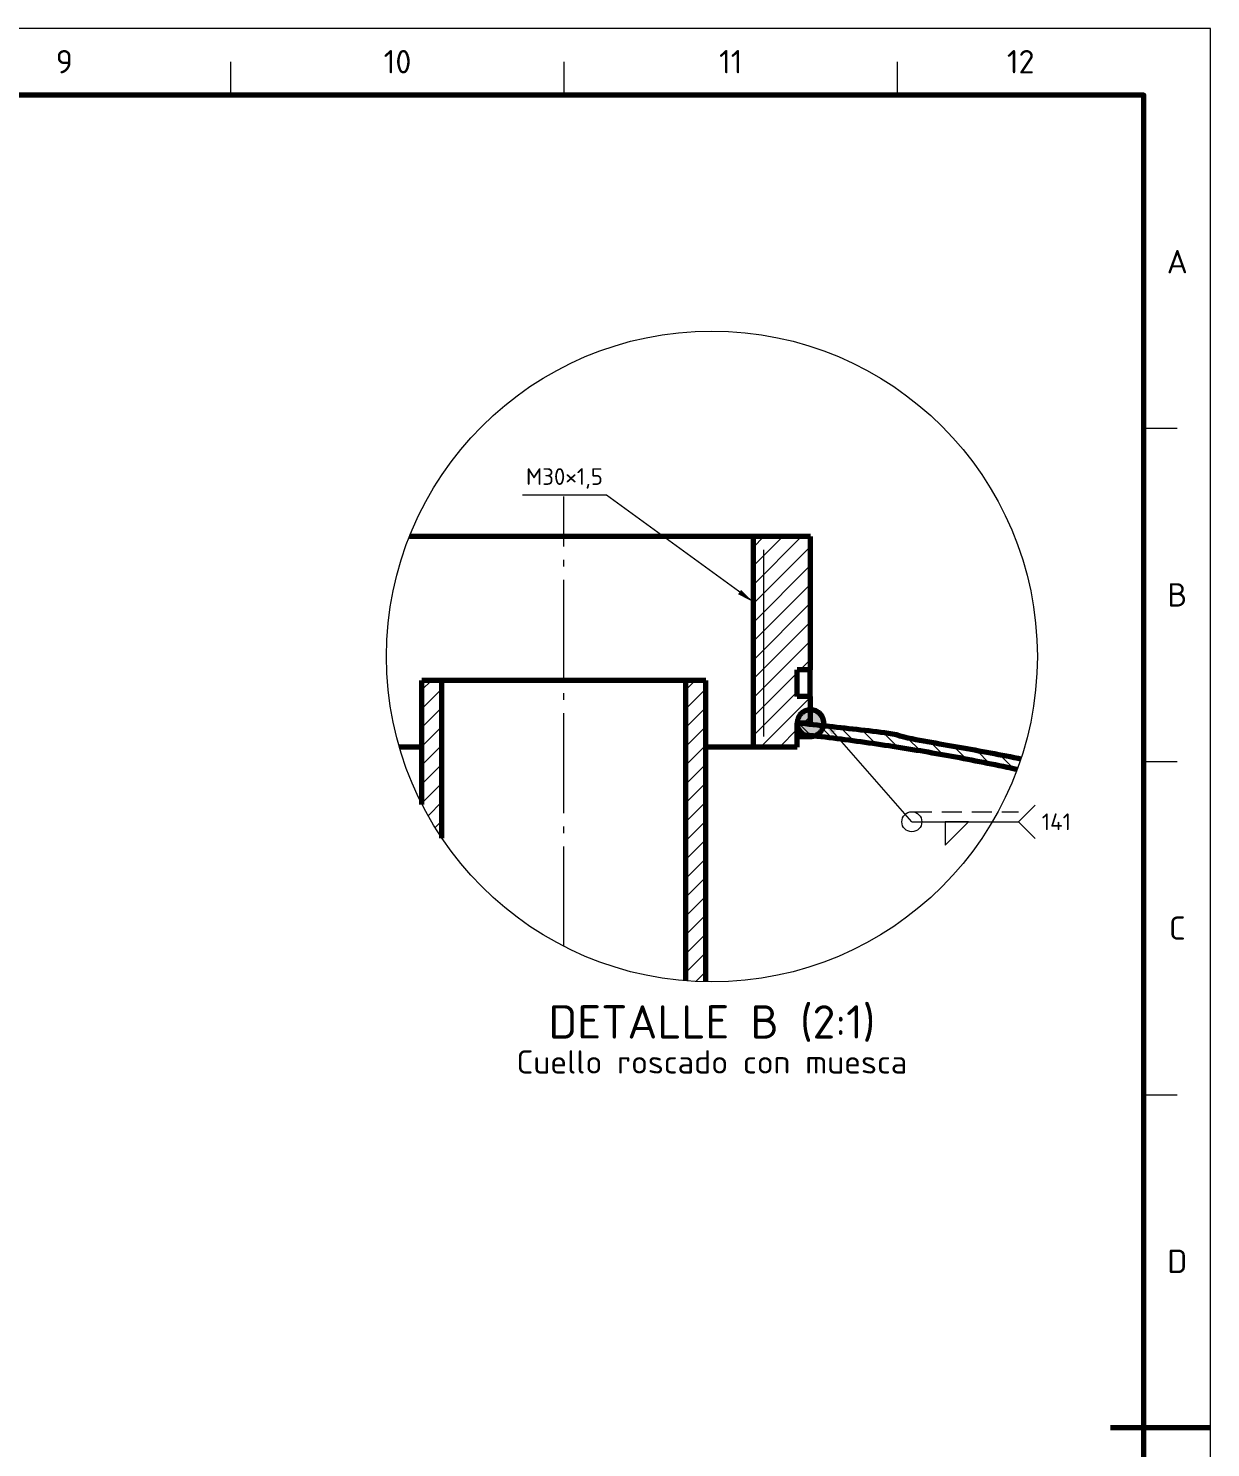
# Model space of a CAD drawing. Header units: millimetres. Extents: x 0 to 2382, y 0 to 420.
# Drawn here: x 1070.6 to 1248, y 207 to 420 of the extents above; entities that cross this region are included whole.
import ezdxf
from ezdxf.enums import TextEntityAlignment as Align

# ---------------------------------------------------------------- set-up
doc = ezdxf.new("R2010")
doc.units = ezdxf.units.MM
doc.linetypes.add('IRAM-F-TRAZO-PUNTO', pattern=[20, 15, -2, 1, -2])
doc.linetypes.add('ISO02-TRAZOS', pattern=[4.5, 3, -1.5])
for name, color, linetype, lineweight in [('01-VISIBLE', 7, 'CONTINUOUS', 70), ('03-EJE', 1, 'IRAM-F-TRAZO-PUNTO', 18), ('05-RAYADO', 8, 'CONTINUOUS', 18), ('06-TEXTO', 7, 'CONTINUOUS', 25), ('07-RECUADRO', 7, 'CONTINUOUS', 70), ('08-FINA', 5, 'CONTINUOUS', 18), ('12-SOLDADURA', 6, 'CONTINUOUS', 18)]:
    doc.layers.add(name, color=color, linetype=linetype, lineweight=lineweight)
doc.styles.add('ISO3098', font='isocpeur.ttf')

msp = doc.modelspace()

# ---------------------------------------------------------------- hatches: boundary and pattern name
at = {"layer": '05-RAYADO'}
h = msp.add_hatch(dxfattribs=at)
h.set_pattern_fill('ANSI31', scale=0.629921)
h.paths.add_polyline_path([(1185.987, 315.75), (1185.987, 312.146), (1179.343, 312.146), (1179.343, 343.75), (1187.967, 343.75), (1187.967, 323.75), (1185.967, 323.75), (1185.967, 319.75), (1187.967, 319.75), (1187.967, 315.75)])
h = msp.add_hatch(dxfattribs=at)
h.set_pattern_fill('ANSI31', scale=0.629921)
h.paths.add_polyline_path([(1129.667, 322.15), (1132.667, 322.15), (1132.667, 298.469), (1132.563, 298.62), (1131.91, 299.624), (1131.281, 300.645), (1130.677, 301.68), (1130.1, 302.73), (1129.667, 303.564)])
h = msp.add_hatch(dxfattribs=at)
h.set_pattern_fill('ANSI31', scale=0.629921)
h.paths.add_polyline_path([(1172.267, 322.15), (1172.267, 276.928), (1171.968, 276.931), (1170.771, 276.975), (1169.574, 277.049), (1169.267, 277.075), (1169.267, 322.15)])
h = msp.add_hatch(color=7, dxfattribs=at)
h.dxf.hatch_style = 1
h.paths.add_polyline_path([(1189.926, 315.347), (1189.805, 314.961), (1189.608, 314.607), (1189.345, 314.3), (1189.025, 314.053), (1188.661, 313.874), (1188.27, 313.773), (1187.865, 313.753), (1187.465, 313.814), (1187.086, 313.954), (1186.742, 314.168), (1186.449, 314.447), (1186.218, 314.779), (1186.058, 315.151), (1185.977, 315.548), (1185.977, 315.952), (1186.058, 316.349), (1186.218, 316.721), (1186.449, 317.053), (1186.742, 317.332), (1187.086, 317.546), (1187.465, 317.686), (1187.865, 317.747), (1188.27, 317.727), (1188.661, 317.626), (1189.025, 317.447), (1189.345, 317.2), (1189.608, 316.893), (1189.805, 316.539), (1189.926, 316.153), (1189.967, 315.75)])
h = msp.add_hatch(dxfattribs=at)
h.set_pattern_fill('ANSI31', scale=0.629921, angle=90)
h.paths.add_polyline_path([(1218.692, 308.886), (1218.201, 308.992), (1217.709, 309.098), (1217.218, 309.203), (1216.726, 309.306), (1216.235, 309.409), (1215.743, 309.512), (1215.251, 309.613), (1214.758, 309.713), (1214.266, 309.813), (1213.773, 309.912), (1213.28, 310.01), (1212.787, 310.107), (1212.294, 310.203), (1211.801, 310.299), (1211.308, 310.393), (1210.814, 310.487), (1210.32, 310.58), (1209.826, 310.672), (1209.332, 310.764), (1208.838, 310.854), (1208.344, 310.944), (1207.849, 311.033), (1207.354, 311.121), (1206.86, 311.208), (1206.365, 311.294), (1205.87, 311.38), (1205.374, 311.465), (1204.879, 311.549), (1204.383, 311.632), (1203.888, 311.714), (1203.392, 311.796), (1202.896, 311.877), (1202.4, 311.956), (1201.904, 312.036), (1201.408, 312.114), (1200.911, 312.191), (1200.415, 312.268), (1199.918, 312.344), (1199.421, 312.419), (1198.924, 312.493), (1198.427, 312.567), (1197.93, 312.64), (1197.433, 312.711), (1196.935, 312.782), (1196.438, 312.853), (1195.94, 312.922), (1195.443, 312.991), (1194.945, 313.059), (1194.447, 313.126), (1193.949, 313.192), (1193.451, 313.258), (1192.952, 313.323), (1192.454, 313.386), (1191.956, 313.45), (1191.457, 313.512), (1190.958, 313.574), (1190.46, 313.634), (1189.961, 313.694), (1189.462, 313.754), (1188.963, 313.812), (1188.464, 313.87), (1187.964, 313.926), (1187.465, 313.983), (1186.966, 314.038), (1186.466, 314.092), (1185.967, 314.146), (1185.967, 315.75), (1186.472, 315.696), (1186.978, 315.642), (1187.484, 315.588), (1187.99, 315.534), (1188.496, 315.48), (1189.001, 315.425), (1189.507, 315.371), (1190.013, 315.316), (1190.518, 315.261), (1191.024, 315.207), (1191.53, 315.152), (1192.035, 315.096), (1192.541, 315.041), (1193.047, 314.985), (1193.552, 314.93), (1194.058, 314.873), (1194.563, 314.817), (1195.069, 314.76), (1195.574, 314.703), (1196.079, 314.645), (1196.585, 314.587), (1197.09, 314.528), (1197.595, 314.468), (1198.1, 314.406), (1198.605, 314.344), (1199.109, 314.279), (1199.613, 314.21), (1200.117, 314.136), (1200.618, 314.051), (1201.112, 313.93), (1201.586, 313.746), (1202.076, 313.61), (1202.572, 313.499), (1203.07, 313.397), (1203.57, 313.3), (1204.069, 313.205), (1204.569, 313.112), (1205.07, 313.021), (1205.57, 312.93), (1206.071, 312.84), (1206.572, 312.751), (1207.072, 312.662), (1207.573, 312.573), (1208.074, 312.484), (1208.575, 312.396), (1209.076, 312.307), (1209.577, 312.218), (1210.078, 312.129), (1210.578, 312.04), (1211.079, 311.951), (1211.58, 311.861), (1212.08, 311.771), (1212.581, 311.681), (1213.081, 311.59), (1213.582, 311.499), (1214.082, 311.407), (1214.582, 311.315), (1215.082, 311.221), (1215.582, 311.127), (1216.082, 311.033), (1216.582, 310.937), (1217.081, 310.84), (1217.58, 310.742), (1218.079, 310.643), (1218.578, 310.543), (1219.076, 310.441), (1219.508, 310.352), (1219.145, 309.299), (1218.969, 308.825)])
at = {"layer": '08-FINA'}
h = msp.add_hatch(color=7, dxfattribs=at)
h.dxf.hatch_style = 1
h.paths.add_polyline_path([(1179.343, 333.95), (1177.556, 335.744), (1177.086, 335.097)])
h = msp.add_hatch(color=7, dxfattribs=at)
h.dxf.hatch_style = 1
h.paths.add_polyline_path([(1189.167, 316.95), (1191.142, 314.028), (1191.801, 314.604)])

# ---------------------------------------------------------------- linework, layer by layer
at = {"layer": '01-VISIBLE'}
for points in [[(1179.343, 343.75), (1178.739, 343.75), (1178.135, 343.75), (1177.531, 343.75), (1176.928, 343.75), (1176.324, 343.75), (1175.72, 343.75), (1175.116, 343.75), (1174.513, 343.75), (1173.909, 343.75), (1173.305, 343.75), (1172.701, 343.75), (1172.098, 343.75), (1171.494, 343.75), (1170.89, 343.75), (1170.286, 343.75), (1169.683, 343.75), (1169.079, 343.75), (1168.475, 343.75), (1167.872, 343.75), (1167.268, 343.75), (1166.664, 343.75), (1166.06, 343.75), (1165.457, 343.75), (1164.853, 343.75), (1164.249, 343.75), (1163.645, 343.75), (1163.042, 343.75), (1162.438, 343.75), (1161.834, 343.75), (1161.23, 343.75), (1160.627, 343.75), (1160.023, 343.75), (1159.419, 343.75), (1158.815, 343.75), (1158.212, 343.75), (1157.608, 343.75), (1157.004, 343.75), (1156.4, 343.75), (1155.797, 343.75), (1155.193, 343.75), (1154.589, 343.75), (1153.985, 343.75), (1153.382, 343.75), (1152.778, 343.75), (1152.174, 343.75), (1151.57, 343.75), (1150.967, 343.75), (1150.363, 343.75), (1149.759, 343.75), (1149.155, 343.75), (1148.552, 343.75), (1147.948, 343.75), (1147.344, 343.75), (1146.74, 343.75), (1146.137, 343.75), (1145.533, 343.75), (1144.929, 343.75), (1144.325, 343.75), (1143.722, 343.75), (1143.118, 343.75), (1142.514, 343.75), (1141.91, 343.75), (1141.307, 343.75), (1140.703, 343.75), (1140.099, 343.75), (1139.496, 343.75), (1138.892, 343.75), (1138.288, 343.75), (1137.684, 343.75), (1137.081, 343.75), (1136.477, 343.75), (1135.873, 343.75), (1135.269, 343.75), (1134.666, 343.75), (1134.062, 343.75), (1133.458, 343.75), (1132.854, 343.75), (1132.251, 343.75), (1131.647, 343.75), (1131.043, 343.75), (1130.439, 343.75), (1129.836, 343.75), (1129.232, 343.75), (1128.628, 343.75), (1128.024, 343.75), (1127.776, 343.75)], [(1187.967, 343.75), (1179.343, 343.75)], [(1179.343, 343.75), (1179.343, 312.146)], [(1187.967, 323.75), (1187.967, 343.75)], [(1185.967, 319.75), (1185.967, 323.75)], [(1187.967, 323.75), (1185.967, 323.75)], [(1187.913, 319.75), (1187.913, 323.75)], [(1129.667, 303.564), (1129.667, 322.15)], [(1132.667, 322.15), (1129.667, 322.15)], [(1169.267, 322.15), (1168.667, 322.15), (1168.067, 322.15), (1167.467, 322.15), (1166.867, 322.15), (1166.267, 322.15), (1165.667, 322.15), (1165.067, 322.15), (1164.467, 322.15), (1163.867, 322.15), (1163.267, 322.15), (1162.667, 322.15), (1162.067, 322.15), (1161.467, 322.15), (1160.867, 322.15), (1160.267, 322.15), (1159.667, 322.15), (1159.067, 322.15), (1158.467, 322.15), (1157.867, 322.15), (1157.267, 322.15), (1156.667, 322.15), (1156.067, 322.15), (1155.467, 322.15), (1154.867, 322.15), (1154.267, 322.15), (1153.667, 322.15), (1153.067, 322.15), (1152.467, 322.15), (1151.867, 322.15), (1151.267, 322.15), (1150.667, 322.15), (1150.067, 322.15), (1149.467, 322.15), (1148.867, 322.15), (1148.267, 322.15), (1147.667, 322.15), (1147.067, 322.15), (1146.467, 322.15), (1145.867, 322.15), (1145.267, 322.15), (1144.667, 322.15), (1144.067, 322.15), (1143.467, 322.15), (1142.867, 322.15), (1142.267, 322.15), (1141.667, 322.15), (1141.067, 322.15), (1140.467, 322.15), (1139.867, 322.15), (1139.267, 322.15), (1138.667, 322.15), (1138.067, 322.15), (1137.467, 322.15), (1136.867, 322.15), (1136.267, 322.15), (1135.667, 322.15), (1135.067, 322.15), (1134.467, 322.15), (1133.867, 322.15), (1133.267, 322.15), (1132.667, 322.15)], [(1132.667, 298.469), (1132.667, 322.15)], [(1172.267, 322.15), (1169.267, 322.15)], [(1169.267, 277.075), (1169.267, 322.15)], [(1172.267, 276.928), (1172.267, 322.15)], [(1187.967, 319.75), (1185.967, 319.75)], [(1187.967, 315.75), (1187.967, 319.75)], [(1187.967, 317.75), (1187.764, 317.74), (1187.564, 317.709), (1187.368, 317.658), (1187.178, 317.588), (1186.996, 317.499), (1186.824, 317.392), (1186.664, 317.268), (1186.517, 317.128), (1186.385, 316.974), (1186.269, 316.808), (1186.171, 316.631), (1186.091, 316.445), (1186.031, 316.251), (1185.99, 316.053), (1185.969, 315.851), (1185.969, 315.649), (1185.99, 315.447), (1186.031, 315.249), (1186.091, 315.055), (1186.171, 314.869), (1186.269, 314.692), (1186.385, 314.526), (1186.517, 314.372), (1186.664, 314.232), (1186.824, 314.108), (1186.996, 314.001), (1187.178, 313.912), (1187.368, 313.842), (1187.564, 313.791), (1187.764, 313.76), (1187.967, 313.75)], [(1189.967, 315.75), (1189.956, 315.959), (1189.923, 316.166), (1189.869, 316.368), (1189.794, 316.563), (1189.699, 316.75), (1189.585, 316.926), (1189.453, 317.088), (1189.305, 317.236), (1189.142, 317.368), (1188.967, 317.482), (1188.78, 317.577), (1188.585, 317.652), (1188.382, 317.706), (1188.176, 317.739), (1187.967, 317.75)], [(1219.508, 310.352), (1219.114, 310.433), (1218.526, 310.553), (1217.938, 310.672), (1217.349, 310.788), (1216.76, 310.903), (1216.17, 311.016), (1215.581, 311.128), (1214.991, 311.238), (1214.401, 311.348), (1213.811, 311.457), (1213.22, 311.565), (1212.63, 311.672), (1212.039, 311.779), (1211.448, 311.885), (1210.858, 311.991), (1210.267, 312.096), (1209.676, 312.201), (1209.085, 312.305), (1208.494, 312.41), (1207.903, 312.515), (1207.312, 312.619), (1206.721, 312.724), (1206.13, 312.83), (1205.539, 312.936), (1204.949, 313.043), (1204.358, 313.151), (1203.769, 313.262), (1203.179, 313.376), (1202.591, 313.495), (1202.006, 313.627), (1201.432, 313.802), (1200.866, 313.998), (1200.277, 314.111), (1199.683, 314.2), (1199.088, 314.281), (1198.493, 314.358), (1197.897, 314.431), (1197.302, 314.503), (1196.705, 314.573), (1196.109, 314.642), (1195.513, 314.71), (1194.917, 314.777), (1194.32, 314.844), (1193.724, 314.911), (1193.127, 314.977), (1192.531, 315.042), (1191.934, 315.107), (1191.337, 315.173), (1190.741, 315.237), (1190.144, 315.302), (1189.547, 315.366), (1188.951, 315.431), (1188.354, 315.495), (1187.757, 315.559), (1187.16, 315.623), (1186.563, 315.686), (1185.967, 315.75)], [(1185.967, 315.75), (1185.967, 314.146)], [(1185.987, 312.146), (1185.987, 315.75)], [(1187.967, 315.75), (1185.987, 315.75)], [(1187.967, 313.75), (1188.176, 313.761), (1188.382, 313.794), (1188.585, 313.848), (1188.78, 313.923), (1188.967, 314.018), (1189.142, 314.132), (1189.305, 314.264), (1189.453, 314.412), (1189.585, 314.574), (1189.699, 314.75), (1189.794, 314.937), (1189.869, 315.132), (1189.923, 315.334), (1189.956, 315.541), (1189.967, 315.75)], [(1185.967, 314.146), (1186.565, 314.082), (1187.163, 314.016), (1187.761, 313.949), (1188.359, 313.882), (1188.957, 313.813), (1189.554, 313.743), (1190.152, 313.671), (1190.749, 313.599), (1191.346, 313.526), (1191.944, 313.451), (1192.541, 313.375), (1193.137, 313.299), (1193.734, 313.221), (1194.33, 313.142), (1194.927, 313.061), (1195.523, 312.98), (1196.119, 312.897), (1196.715, 312.814), (1197.311, 312.729), (1197.906, 312.643), (1198.502, 312.556), (1199.097, 312.468), (1199.692, 312.378), (1200.287, 312.288), (1200.881, 312.196), (1201.476, 312.103), (1202.07, 312.009), (1202.664, 311.914), (1203.258, 311.818), (1203.852, 311.72), (1204.446, 311.622), (1205.039, 311.522), (1205.632, 311.421), (1206.225, 311.319), (1206.818, 311.215), (1207.411, 311.111), (1208.003, 311.005), (1208.595, 310.898), (1209.187, 310.79), (1209.779, 310.681), (1210.37, 310.571), (1210.962, 310.459), (1211.553, 310.346), (1212.144, 310.232), (1212.734, 310.117), (1213.325, 310.001), (1213.915, 309.884), (1214.505, 309.765), (1215.094, 309.645), (1215.684, 309.524), (1216.273, 309.401), (1216.862, 309.278), (1217.45, 309.153), (1218.039, 309.027), (1218.627, 308.9), (1218.969, 308.825)], [(1185.987, 313.75), (1186.317, 313.75), (1186.647, 313.75), (1186.977, 313.75), (1187.307, 313.75), (1187.637, 313.75), (1187.967, 313.75)], [(1129.667, 312.146), (1129.023, 312.146), (1128.38, 312.146), (1127.737, 312.146), (1127.094, 312.146), (1126.45, 312.146), (1126.27, 312.146)], [(1179.343, 312.146), (1178.699, 312.146), (1178.056, 312.146), (1177.413, 312.146), (1176.77, 312.146), (1176.126, 312.146), (1175.483, 312.146), (1174.84, 312.146), (1174.196, 312.146), (1173.553, 312.146), (1172.91, 312.146), (1172.267, 312.146)], [(1185.987, 312.146), (1179.343, 312.146)]]:
    msp.add_lwpolyline(points, dxfattribs=at)
at = {"layer": '03-EJE'}
msp.add_lwpolyline([(1150.967, 282.257), (1150.967, 349.75)], dxfattribs=at)
at = {"layer": '07-RECUADRO'}
msp.add_line((1248, 210), (1233, 210), dxfattribs=at)
msp.add_lwpolyline([(679, 10), (1238, 10), (1238, 410), (679, 410)], close=True, dxfattribs=at)
at = {"layer": '08-FINA'}
for p, q in [((1101, 410), (1101, 415)), ((1151, 410), (1151, 415)), ((1201, 410), (1201, 415)), ((1238, 360), (1243, 360)), ((1157.343, 349.95), (1144.743, 349.95)), ((1179.343, 333.95), (1157.343, 349.95)), ((1180.967, 313.75), (1180.967, 341.75)), ((1238, 310), (1243, 310)), ((1238, 260), (1243, 260))]:
    msp.add_line(p, q, dxfattribs=at)
msp.add_lwpolyline([(654, 0), (1248, 0), (1248, 420), (654, 420)], close=True, dxfattribs=at)
msp.add_circle((1173.167, 325.75), 48.833, dxfattribs=at)
at = {"layer": '12-SOLDADURA'}
for p, q in [((1203.167, 300.95), (1189.167, 316.95)), ((1219.167, 300.95), (1221.667, 303.45)), ((1203.167, 300.95), (1219.167, 300.95)), ((1219.167, 300.95), (1221.667, 298.45))]:
    msp.add_line(p, q, dxfattribs=at)
at = {"layer": '12-SOLDADURA', "linetype": 'ISO02-TRAZOS'}
msp.add_line((1203.167, 302.45), (1219.167, 302.45), dxfattribs=at)
at = {"layer": '12-SOLDADURA'}
msp.add_lwpolyline([(1208.167, 300.95), (1208.167, 297.45), (1211.667, 300.95)], close=True, dxfattribs=at)
msp.add_circle((1203.167, 300.95), 1.5, dxfattribs=at)

# ---------------------------------------------------------------- texts
at = {"layer": '06-TEXTO', "style": 'ISO3098'}
for s, height, p in [('9', 3.5, (1076, 415)), ('10', 3.5, (1126, 415)), ('11', 3.5, (1176, 415)), ('12', 3.5, (1219.5, 415)), ('A', 3.5, (1243, 385)), ('B', 3.5, (1243, 335)), ('C', 3.5, (1243, 285)), ('DETALLE B (2:1)', 5, (1173.167, 270.917)), ('Cuello roscado con muesca', 3.5, (1173.167, 264.917)), ('D', 3.5, (1243, 235))]:
    msp.add_text(s, height=height, dxfattribs=at).set_placement(p, align=Align.MIDDLE_CENTER)
msp.add_text('M30×1,5', height=2.5, dxfattribs=at).set_placement((1151.043, 350.75), align=Align.BOTTOM_CENTER)
at = {"layer": '12-SOLDADURA', "style": 'ISO3098'}
msp.add_text('141', height=2.5, dxfattribs=at).set_placement((1222.667, 300.95), align=Align.MIDDLE_LEFT)

doc.saveas('drawing.dxf')
